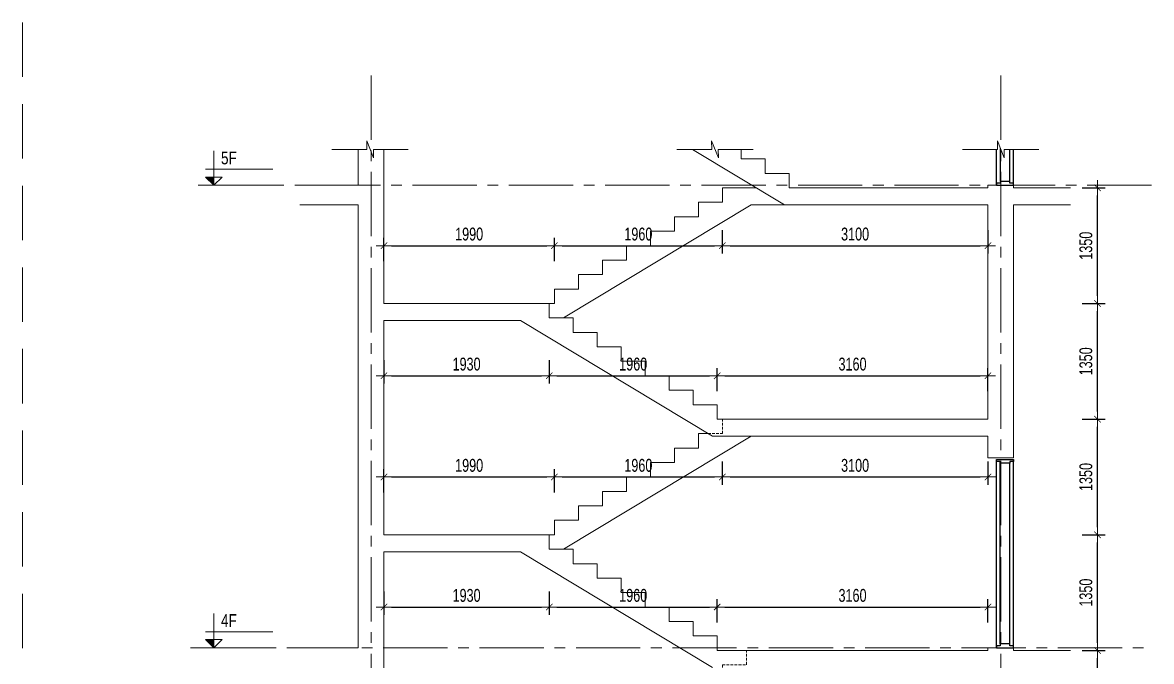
# Model space of a CAD drawing. Header units: millimetres. Extents: x -179076 to 152218, y -28646 to 38481.
# Drawn here: x 38586 to 51763, y -2504 to 4954 of the extents above; entities that cross this region are included whole.
import ezdxf

# ---------------------------------------------------------------- set-up
doc = ezdxf.new("R2010")
doc.units = ezdxf.units.MM
doc.linetypes.add('CENTER2', pattern=[1.125, 0.75, -0.125, 0.125, -0.125])
doc.linetypes.add('HIDDEN2', pattern=[4.7625, 3.175, -1.5875])
doc.layers.get('Defpoints').update_dxf_attribs({"color": 151, "lineweight": 9})
doc.layers.add('A-DOOR', color=4, linetype='Continuous')
doc.layers.add('DOOR', color=4, linetype='Continuous')
for name, color, linetype, lineweight in [('NDC_S_ANNO', 7, 'Continuous', 20), ('NDC_S_AXIS', 5, 'CENTER2', 13), ('NDC_S_CONTINUOUS', 3, 'Continuous', 20), ('NDC_S_DIM', 1, 'Continuous', 15), ('NDC_S_HIDDEN', 8, 'HIDDEN2', 13), ('NDC_S_SLAB', 2, 'Continuous', 20), ('NDC_S_SYMBOL', 1, 'Continuous', 15), ('NDC_S_TEXT SYMBOL', 7, 'Continuous', 20), ('NDC_S_VN TEXT', 7, 'Continuous', 20)]:
    doc.layers.add(name, color=color, linetype=linetype, lineweight=lineweight)
doc.styles.add('NDC_ANNO', font='', dxfattribs={"width": 0.8})
doc.styles.add('NDC_DIM', font='', dxfattribs={"width": 0.75})
doc.styles.get('NDC_ANNO').set_extended_font_data('Dotum')
doc.styles.get('NDC_DIM').set_extended_font_data('Dotum')
doc.dimstyles.new('NDC_dim_60', dxfattribs={"dimscale": 60, "dimtxt": 2.5, "dimasz": 1.5, "dimexe": 1.5, "dimexo": 2.5, "dimgap": 1, "dimtad": 1, "dimdec": 0, "dimzin": 0, "dimdsep": 46, "dimtxsty": 'NDC_DIM', "dimblk": 'DIMMARK', "dimcen": 0.09, "dimdle": 1.2, "dimclrd": 1, "dimclre": 1, "dimclrt": 3, "dimadec": 0, "dimazin": 0, "dimtfac": 1, "dimtdec": 0, "dimtix": 1, "dimtofl": 0, "dimtmove": 0, "dimatfit": 3, "dimfxl": 3, "dimfxlon": 1, "dimtolj": 1, "dimtzin": 0, "dimarcsym": 0})

# ---------------------------------------------------------------- blocks, each defined once
blk = doc.blocks.new('X-SECTION-2$0$X-SEC-DOO2')
at = {"layer": 'A-DOOR'}
for p, q in [((41976, 101972), (41976, 104172)), ((42021, 102017), (42021, 104127)), ((42131, 102017), (42131, 104127)), ((42176, 101972), (42176, 104172))]:
    blk.add_line(p, q, dxfattribs=at)
for points in [[(41976, 104172), (41976, 104147), (42021, 104147), (42021, 104127), (42131, 104127), (42131, 104147), (42176, 104147), (42176, 104172)], [(41976, 101972), (41976, 101997), (42021, 101997), (42021, 102017), (42131, 102017), (42131, 101997), (42176, 101997), (42176, 101972)]]:
    blk.add_lwpolyline(points, close=True, dxfattribs=at)
at = {"layer": 'Defpoints'}
blk.add_line((41976, 104192), (42176, 104192), dxfattribs=at)
blk = doc.blocks.new('kata_block_CT')
at = {"layer": 'NDC_S_ANNO'}
blk.add_hatch(color=3, dxfattribs=at).paths.add_polyline_path([(0, 1.6), (-1.61, 1.6), (0, 0)])
at = {"layer": 'NDC_S_ANNO', "ltscale": 50}
h = blk.add_hatch(dxfattribs=at)
h.set_pattern_fill('ANSI31', color=256, scale=1.406, style=0)
h.paths.add_polyline_path([(0, 1.6), (0, 0), (1.61, 1.6)])
for p, q in [((-1.59, 3.14), (11.47, 3.14)), ((11.56, 0), (-1.64, 0))]:
    blk.add_line(p, q, dxfattribs=at)
for points in [[(0, 6.69), (0, 0)], [(0, 0), (-1.61, 1.6), (0, 1.6)], [(0, 0), (1.61, 1.6), (0, 1.6)]]:
    blk.add_lwpolyline(points, dxfattribs=at)
at = {"layer": 'NDC_S_ANNO', "color": 8, "ltscale": 50}
blk.add_lwpolyline([(0, 0), (-1.61, 1.6), (0, 1.6)], dxfattribs=at)
at = {"layer": 'NDC_S_TEXT SYMBOL', "color": 3, "style": 'NDC_ANNO', "width": 0.8}
blk.add_attdef('CT', (1.41, 4.07), '', height=2.5, dxfattribs=at)
blk = doc.blocks.new('DIMMARK')
at = {"layer": 'NDC_S_DIM', "color": 1}
blk.add_line((-1.5, 0), (1, 0), dxfattribs=at)
at = {"layer": 'NDC_S_DIM', "color": 2, "const_width": 0.1}
blk.add_lwpolyline([(-0.42, -0.42), (0.42, 0.42)], dxfattribs=at)
blk = doc.blocks.new('*D761')
at = {"layer": 'Defpoints', "color": 0, "transparency": 16777216}
for p in [(44734, -1026), (42804, -1226), (44734, -1869)]:
    blk.add_point(p, dxfattribs=at)
at = {"layer": 'NDC_S_DIM', "color": 1, "lineweight": -2, "transparency": 16777216}
for p, q in [((42804, -1689), (42804, -1959)), ((44734, -1689), (44734, -1959)), ((42894, -1869), (44644, -1869))]:
    blk.add_line(p, q, dxfattribs=at)
at = {"layer": 'NDC_S_DIM', "color": 1, "lineweight": -2, "transparency": 16777216, "xscale": 90, "yscale": 90, "zscale": 90, "rotation": 180}
blk.add_blockref('DIMMARK', (42804, -1869), dxfattribs=at)
at = {"layer": 'NDC_S_DIM', "color": 1, "lineweight": -2, "transparency": 16777216, "xscale": 90, "yscale": 90, "zscale": 90}
blk.add_blockref('DIMMARK', (44734, -1869), dxfattribs=at)
at = {"layer": 'NDC_S_DIM', "color": 3, "transparency": 16777216, "insert": (43769, -1734), "char_height": 150, "attachment_point": 5, "style": 'NDC_DIM'}
blk.add_mtext('\\A1;1930', dxfattribs=at)
blk = doc.blocks.new('*D762')
at = {"layer": 'Defpoints', "color": 0, "transparency": 16777216}
for p in [(44734, -1026), (46694, -1869), (46694, -2376)]:
    blk.add_point(p, dxfattribs=at)
at = {"layer": 'NDC_S_DIM', "color": 1, "lineweight": -2, "transparency": 16777216}
for p, q in [((44734, -1689), (44734, -1959)), ((46694, -2049), (46694, -1779)), ((44824, -1869), (46604, -1869))]:
    blk.add_line(p, q, dxfattribs=at)
at = {"layer": 'NDC_S_DIM', "color": 1, "lineweight": -2, "transparency": 16777216, "xscale": 90, "yscale": 90, "zscale": 90, "rotation": 180}
blk.add_blockref('DIMMARK', (44734, -1869), dxfattribs=at)
at = {"layer": 'NDC_S_DIM', "color": 1, "lineweight": -2, "transparency": 16777216, "xscale": 90, "yscale": 90, "zscale": 90}
blk.add_blockref('DIMMARK', (46694, -1869), dxfattribs=at)
at = {"layer": 'NDC_S_DIM', "color": 3, "transparency": 16777216, "insert": (45714, -1734), "char_height": 150, "attachment_point": 5, "style": 'NDC_DIM'}
blk.add_mtext('\\A1;1960', dxfattribs=at)
blk = doc.blocks.new('*D763')
at = {"layer": 'Defpoints', "color": 0, "transparency": 16777216}
for p in [(49854, -1869), (46694, -2376), (49854, -2376)]:
    blk.add_point(p, dxfattribs=at)
at = {"layer": 'NDC_S_DIM', "color": 1, "lineweight": -2, "transparency": 16777216}
for p, q in [((46694, -2049), (46694, -1779)), ((49854, -2049), (49854, -1779)), ((46784, -1869), (49764, -1869))]:
    blk.add_line(p, q, dxfattribs=at)
at = {"layer": 'NDC_S_DIM', "color": 1, "lineweight": -2, "transparency": 16777216, "xscale": 90, "yscale": 90, "zscale": 90, "rotation": 180}
blk.add_blockref('DIMMARK', (46694, -1869), dxfattribs=at)
at = {"layer": 'NDC_S_DIM', "color": 1, "lineweight": -2, "transparency": 16777216, "xscale": 90, "yscale": 90, "zscale": 90}
blk.add_blockref('DIMMARK', (49854, -1869), dxfattribs=at)
at = {"layer": 'NDC_S_DIM', "color": 3, "transparency": 16777216, "insert": (48274, -1734), "char_height": 150, "attachment_point": 5, "style": 'NDC_DIM'}
blk.add_mtext('\\A1;3160', dxfattribs=at)
blk = doc.blocks.new('*D764')
at = {"layer": 'Defpoints', "color": 0, "transparency": 16777216}
for p in [(44794, -351), (42804, -1026), (44794, -1026)]:
    blk.add_point(p, dxfattribs=at)
at = {"layer": 'NDC_S_DIM', "color": 1, "lineweight": -2, "transparency": 16777216}
for p, q in [((42804, -531), (42804, -261)), ((44794, -531), (44794, -261)), ((42894, -351), (44704, -351))]:
    blk.add_line(p, q, dxfattribs=at)
at = {"layer": 'NDC_S_DIM', "color": 1, "lineweight": -2, "transparency": 16777216, "xscale": 90, "yscale": 90, "zscale": 90, "rotation": 180}
blk.add_blockref('DIMMARK', (42804, -351), dxfattribs=at)
at = {"layer": 'NDC_S_DIM', "color": 1, "lineweight": -2, "transparency": 16777216, "xscale": 90, "yscale": 90, "zscale": 90}
blk.add_blockref('DIMMARK', (44794, -351), dxfattribs=at)
at = {"layer": 'NDC_S_DIM', "color": 3, "transparency": 16777216, "insert": (43799, -216), "char_height": 150, "attachment_point": 5, "style": 'NDC_DIM'}
blk.add_mtext('\\A1;1990', dxfattribs=at)
blk = doc.blocks.new('*D765')
at = {"layer": 'Defpoints', "color": 0, "transparency": 16777216}
for p in [(46754, 156), (46754, -351), (44794, -1026)]:
    blk.add_point(p, dxfattribs=at)
at = {"layer": 'NDC_S_DIM', "color": 1, "lineweight": -2, "transparency": 16777216}
for p, q in [((44794, -531), (44794, -261)), ((46754, -171), (46754, -441)), ((44884, -351), (46664, -351))]:
    blk.add_line(p, q, dxfattribs=at)
at = {"layer": 'NDC_S_DIM', "color": 1, "lineweight": -2, "transparency": 16777216, "xscale": 90, "yscale": 90, "zscale": 90, "rotation": 180}
blk.add_blockref('DIMMARK', (44794, -351), dxfattribs=at)
at = {"layer": 'NDC_S_DIM', "color": 1, "lineweight": -2, "transparency": 16777216, "xscale": 90, "yscale": 90, "zscale": 90}
blk.add_blockref('DIMMARK', (46754, -351), dxfattribs=at)
at = {"layer": 'NDC_S_DIM', "color": 3, "transparency": 16777216, "insert": (45774, -216), "char_height": 150, "attachment_point": 5, "style": 'NDC_DIM'}
blk.add_mtext('\\A1;1960', dxfattribs=at)
blk = doc.blocks.new('*D766')
at = {"layer": 'Defpoints', "color": 0, "transparency": 16777216}
for p in [(46754, 156), (49854, 156), (49854, -351)]:
    blk.add_point(p, dxfattribs=at)
at = {"layer": 'NDC_S_DIM', "color": 1, "lineweight": -2, "transparency": 16777216}
for p, q in [((46754, -171), (46754, -441)), ((49854, -171), (49854, -441)), ((46844, -351), (49764, -351))]:
    blk.add_line(p, q, dxfattribs=at)
at = {"layer": 'NDC_S_DIM', "color": 1, "lineweight": -2, "transparency": 16777216, "xscale": 90, "yscale": 90, "zscale": 90, "rotation": 180}
blk.add_blockref('DIMMARK', (46754, -351), dxfattribs=at)
at = {"layer": 'NDC_S_DIM', "color": 1, "lineweight": -2, "transparency": 16777216, "xscale": 90, "yscale": 90, "zscale": 90}
blk.add_blockref('DIMMARK', (49854, -351), dxfattribs=at)
at = {"layer": 'NDC_S_DIM', "color": 3, "transparency": 16777216, "insert": (48304, -216), "char_height": 150, "attachment_point": 5, "style": 'NDC_DIM'}
blk.add_mtext('\\A1;3100', dxfattribs=at)
blk = doc.blocks.new('*D767')
at = {"layer": 'Defpoints', "color": 0, "transparency": 16777216}
for p in [(42804, 1674), (44734, 1674), (44734, 831)]:
    blk.add_point(p, dxfattribs=at)
at = {"layer": 'NDC_S_DIM', "color": 1, "lineweight": -2, "transparency": 16777216}
for p, q in [((42804, 1011), (42804, 741)), ((44734, 1011), (44734, 741)), ((42894, 831), (44644, 831))]:
    blk.add_line(p, q, dxfattribs=at)
at = {"layer": 'NDC_S_DIM', "color": 1, "lineweight": -2, "transparency": 16777216, "xscale": 90, "yscale": 90, "zscale": 90, "rotation": 180}
blk.add_blockref('DIMMARK', (42804, 831), dxfattribs=at)
at = {"layer": 'NDC_S_DIM', "color": 1, "lineweight": -2, "transparency": 16777216, "xscale": 90, "yscale": 90, "zscale": 90}
blk.add_blockref('DIMMARK', (44734, 831), dxfattribs=at)
at = {"layer": 'NDC_S_DIM', "color": 3, "transparency": 16777216, "insert": (43769, 966), "char_height": 150, "attachment_point": 5, "style": 'NDC_DIM'}
blk.add_mtext('\\A1;1930', dxfattribs=at)
blk = doc.blocks.new('*D768')
at = {"layer": 'Defpoints', "color": 0, "transparency": 16777216}
for p in [(44734, 1674), (46694, 831), (46694, 324)]:
    blk.add_point(p, dxfattribs=at)
at = {"layer": 'NDC_S_DIM', "color": 1, "lineweight": -2, "transparency": 16777216}
for p, q in [((44734, 1011), (44734, 741)), ((44824, 831), (46604, 831)), ((46694, 651), (46694, 921))]:
    blk.add_line(p, q, dxfattribs=at)
at = {"layer": 'NDC_S_DIM', "color": 1, "lineweight": -2, "transparency": 16777216, "xscale": 90, "yscale": 90, "zscale": 90, "rotation": 180}
blk.add_blockref('DIMMARK', (44734, 831), dxfattribs=at)
at = {"layer": 'NDC_S_DIM', "color": 1, "lineweight": -2, "transparency": 16777216, "xscale": 90, "yscale": 90, "zscale": 90}
blk.add_blockref('DIMMARK', (46694, 831), dxfattribs=at)
at = {"layer": 'NDC_S_DIM', "color": 3, "transparency": 16777216, "insert": (45714, 966), "char_height": 150, "attachment_point": 5, "style": 'NDC_DIM'}
blk.add_mtext('\\A1;1960', dxfattribs=at)
blk = doc.blocks.new('*D769')
at = {"layer": 'Defpoints', "color": 0, "transparency": 16777216}
for p in [(49854, 831), (46694, 324), (49854, 324)]:
    blk.add_point(p, dxfattribs=at)
at = {"layer": 'NDC_S_DIM', "color": 1, "lineweight": -2, "transparency": 16777216}
for p, q in [((46694, 651), (46694, 921)), ((46784, 831), (49764, 831)), ((49854, 651), (49854, 921))]:
    blk.add_line(p, q, dxfattribs=at)
at = {"layer": 'NDC_S_DIM', "color": 1, "lineweight": -2, "transparency": 16777216, "xscale": 90, "yscale": 90, "zscale": 90, "rotation": 180}
blk.add_blockref('DIMMARK', (46694, 831), dxfattribs=at)
at = {"layer": 'NDC_S_DIM', "color": 1, "lineweight": -2, "transparency": 16777216, "xscale": 90, "yscale": 90, "zscale": 90}
blk.add_blockref('DIMMARK', (49854, 831), dxfattribs=at)
at = {"layer": 'NDC_S_DIM', "color": 3, "transparency": 16777216, "insert": (48274, 966), "char_height": 150, "attachment_point": 5, "style": 'NDC_DIM'}
blk.add_mtext('\\A1;3160', dxfattribs=at)
blk = doc.blocks.new('*D770')
at = {"layer": 'Defpoints', "color": 0, "transparency": 16777216}
for p in [(44794, 2349), (42804, 1674), (44794, 1708)]:
    blk.add_point(p, dxfattribs=at)
at = {"layer": 'NDC_S_DIM', "color": 1, "lineweight": -2, "transparency": 16777216}
for p, q in [((42804, 2169), (42804, 2439)), ((44794, 2169), (44794, 2439)), ((42894, 2349), (44704, 2349))]:
    blk.add_line(p, q, dxfattribs=at)
at = {"layer": 'NDC_S_DIM', "color": 1, "lineweight": -2, "transparency": 16777216, "xscale": 90, "yscale": 90, "zscale": 90, "rotation": 180}
blk.add_blockref('DIMMARK', (42804, 2349), dxfattribs=at)
at = {"layer": 'NDC_S_DIM', "color": 1, "lineweight": -2, "transparency": 16777216, "xscale": 90, "yscale": 90, "zscale": 90}
blk.add_blockref('DIMMARK', (44794, 2349), dxfattribs=at)
at = {"layer": 'NDC_S_DIM', "color": 3, "transparency": 16777216, "insert": (43799, 2484), "char_height": 150, "attachment_point": 5, "style": 'NDC_DIM'}
blk.add_mtext('\\A1;1990', dxfattribs=at)
blk = doc.blocks.new('*D771')
at = {"layer": 'Defpoints', "color": 0, "transparency": 16777216}
for p in [(46754, 3024), (46754, 2349), (44794, 1708)]:
    blk.add_point(p, dxfattribs=at)
at = {"layer": 'NDC_S_DIM', "color": 1, "lineweight": -2, "transparency": 16777216}
for p, q in [((46754, 2529), (46754, 2259)), ((44794, 2169), (44794, 2439)), ((44884, 2349), (46664, 2349))]:
    blk.add_line(p, q, dxfattribs=at)
at = {"layer": 'NDC_S_DIM', "color": 1, "lineweight": -2, "transparency": 16777216, "xscale": 90, "yscale": 90, "zscale": 90, "rotation": 180}
blk.add_blockref('DIMMARK', (44794, 2349), dxfattribs=at)
at = {"layer": 'NDC_S_DIM', "color": 1, "lineweight": -2, "transparency": 16777216, "xscale": 90, "yscale": 90, "zscale": 90}
blk.add_blockref('DIMMARK', (46754, 2349), dxfattribs=at)
at = {"layer": 'NDC_S_DIM', "color": 3, "transparency": 16777216, "insert": (45774, 2484), "char_height": 150, "attachment_point": 5, "style": 'NDC_DIM'}
blk.add_mtext('\\A1;1960', dxfattribs=at)
blk = doc.blocks.new('*D772')
at = {"layer": 'Defpoints', "color": 0, "transparency": 16777216}
for p in [(46754, 3024), (49854, 2824), (49854, 2349)]:
    blk.add_point(p, dxfattribs=at)
at = {"layer": 'NDC_S_DIM', "color": 1, "lineweight": -2, "transparency": 16777216}
for p, q in [((46754, 2529), (46754, 2259)), ((49854, 2529), (49854, 2259)), ((46844, 2349), (49764, 2349))]:
    blk.add_line(p, q, dxfattribs=at)
at = {"layer": 'NDC_S_DIM', "color": 1, "lineweight": -2, "transparency": 16777216, "xscale": 90, "yscale": 90, "zscale": 90, "rotation": 180}
blk.add_blockref('DIMMARK', (46754, 2349), dxfattribs=at)
at = {"layer": 'NDC_S_DIM', "color": 1, "lineweight": -2, "transparency": 16777216, "xscale": 90, "yscale": 90, "zscale": 90}
blk.add_blockref('DIMMARK', (49854, 2349), dxfattribs=at)
at = {"layer": 'NDC_S_DIM', "color": 3, "transparency": 16777216, "insert": (48304, 2484), "char_height": 150, "attachment_point": 5, "style": 'NDC_DIM'}
blk.add_mtext('\\A1;3100', dxfattribs=at)
blk = doc.blocks.new('*D1229')
at = {"layer": 'Defpoints', "color": 0, "transparency": 16777216}
for p in [(46694, -2376), (51134, -2376), (44794, -3876)]:
    blk.add_point(p, dxfattribs=at)
at = {"layer": 'NDC_S_DIM', "color": 1, "lineweight": -2, "transparency": 16777216}
for p, q in [((50954, -2376), (51224, -2376)), ((51134, -3786), (51134, -2466)), ((50954, -3876), (51224, -3876))]:
    blk.add_line(p, q, dxfattribs=at)
at = {"layer": 'NDC_S_DIM', "color": 1, "lineweight": -2, "transparency": 16777216, "xscale": 90, "yscale": 90, "zscale": 90}
for p, rotation in [((51134, -2376), 90), ((51134, -3876), 270)]:
    blk.add_blockref('DIMMARK', p, dxfattribs=dict(at, rotation=rotation))
at = {"layer": 'NDC_S_DIM', "color": 3, "transparency": 16777216, "insert": (50998, -3126), "char_height": 150, "attachment_point": 5, "rotation": 90, "style": 'NDC_DIM'}
blk.add_mtext('\\A1;1500', dxfattribs=at)
blk = doc.blocks.new('*D1230')
at = {"layer": 'Defpoints', "color": 0, "transparency": 16777216}
for p in [(44794, -1026), (51134, -1026), (46694, -2376)]:
    blk.add_point(p, dxfattribs=at)
at = {"layer": 'NDC_S_DIM', "color": 1, "lineweight": -2, "transparency": 16777216}
for p, q in [((50954, -1026), (51224, -1026)), ((51134, -2286), (51134, -1116)), ((50954, -2376), (51224, -2376))]:
    blk.add_line(p, q, dxfattribs=at)
at = {"layer": 'NDC_S_DIM', "color": 1, "lineweight": -2, "transparency": 16777216, "xscale": 90, "yscale": 90, "zscale": 90}
for p, rotation in [((51134, -1026), 90), ((51134, -2376), 270)]:
    blk.add_blockref('DIMMARK', p, dxfattribs=dict(at, rotation=rotation))
at = {"layer": 'NDC_S_DIM', "color": 3, "transparency": 16777216, "insert": (50998, -1701), "char_height": 150, "attachment_point": 5, "rotation": 90, "style": 'NDC_DIM'}
blk.add_mtext('\\A1;1350', dxfattribs=at)
blk = doc.blocks.new('*D1231')
at = {"layer": 'Defpoints', "color": 0, "transparency": 16777216}
for p in [(46694, 324), (51134, 324), (44794, -1026)]:
    blk.add_point(p, dxfattribs=at)
at = {"layer": 'NDC_S_DIM', "color": 1, "lineweight": -2, "transparency": 16777216}
for p, q in [((50954, 324), (51224, 324)), ((51134, -936), (51134, 234)), ((50954, -1026), (51224, -1026))]:
    blk.add_line(p, q, dxfattribs=at)
at = {"layer": 'NDC_S_DIM', "color": 1, "lineweight": -2, "transparency": 16777216, "xscale": 90, "yscale": 90, "zscale": 90}
for p, rotation in [((51134, 324), 90), ((51134, -1026), 270)]:
    blk.add_blockref('DIMMARK', p, dxfattribs=dict(at, rotation=rotation))
at = {"layer": 'NDC_S_DIM', "color": 3, "transparency": 16777216, "insert": (50998, -351), "char_height": 150, "attachment_point": 5, "rotation": 90, "style": 'NDC_DIM'}
blk.add_mtext('\\A1;1350', dxfattribs=at)
blk = doc.blocks.new('*D1232')
at = {"layer": 'Defpoints', "color": 0, "transparency": 16777216}
for p in [(44794, 1674), (51134, 1674), (46694, 324)]:
    blk.add_point(p, dxfattribs=at)
at = {"layer": 'NDC_S_DIM', "color": 1, "lineweight": -2, "transparency": 16777216}
for p, q in [((50954, 1674), (51224, 1674)), ((51134, 414), (51134, 1584)), ((50954, 324), (51224, 324))]:
    blk.add_line(p, q, dxfattribs=at)
at = {"layer": 'NDC_S_DIM', "color": 1, "lineweight": -2, "transparency": 16777216, "xscale": 90, "yscale": 90, "zscale": 90}
for p, rotation in [((51134, 1674), 90), ((51134, 324), 270)]:
    blk.add_blockref('DIMMARK', p, dxfattribs=dict(at, rotation=rotation))
at = {"layer": 'NDC_S_DIM', "color": 3, "transparency": 16777216, "insert": (50998, 999), "char_height": 150, "attachment_point": 5, "rotation": 90, "style": 'NDC_DIM'}
blk.add_mtext('\\A1;1350', dxfattribs=at)
blk = doc.blocks.new('*D1233')
at = {"layer": 'Defpoints', "color": 0, "transparency": 16777216}
for p in [(46754, 3024), (51134, 3024), (44794, 1674)]:
    blk.add_point(p, dxfattribs=at)
at = {"layer": 'NDC_S_DIM', "color": 1, "lineweight": -2, "transparency": 16777216}
for p, q in [((50954, 3024), (51224, 3024)), ((51134, 1764), (51134, 2934)), ((50954, 1674), (51224, 1674))]:
    blk.add_line(p, q, dxfattribs=at)
at = {"layer": 'NDC_S_DIM', "color": 1, "lineweight": -2, "transparency": 16777216, "xscale": 90, "yscale": 90, "zscale": 90}
for p, rotation in [((51134, 3024), 90), ((51134, 1674), 270)]:
    blk.add_blockref('DIMMARK', p, dxfattribs=dict(at, rotation=rotation))
at = {"layer": 'NDC_S_DIM', "color": 3, "transparency": 16777216, "insert": (50998, 2349), "char_height": 150, "attachment_point": 5, "rotation": 90, "style": 'NDC_DIM'}
blk.add_mtext('\\A1;1350', dxfattribs=at)

msp = doc.modelspace()

# ---------------------------------------------------------------- linework, layer by layer
at = {"layer": 'A-DOOR'}
for p, q in [((49954.4, 3054.3), (49954.4, 3472.7)), ((49999.4, 3099.3), (49999.4, 3485.2)), ((50109.4, 3099.3), (50109.4, 3472.7)), ((50154.4, 3054.3), (50154.4, 3472.7))]:
    msp.add_line(p, q, dxfattribs=at)
msp.add_lwpolyline([(50154.4, 3054.3), (50154.4, 3079.3), (50109.4, 3079.3), (50109.4, 3099.3), (49999.4, 3099.3), (49999.4, 3079.3), (49954.4, 3079.3), (49954.4, 3054.3)], close=True, dxfattribs=at)
at = {"layer": 'NDC_S_AXIS', "ltscale": 1000}
for p, q in [((42654.4, 4336.5), (42654.4, -26530.1)), ((50004.4, 4336.5), (50004.4, -26530.1))]:
    msp.add_line(p, q, dxfattribs=at)
for points in [[(51762.7, 3054.3), (40546.5, 3054.3)], [(40546.5, -2345.7), (51762.7, -2345.7)]]:
    msp.add_lwpolyline(points, dxfattribs=at)
at = {"layer": 'NDC_S_CONTINUOUS'}
for p, q in [((47090, 2824.3), (44901.9, 1505.5)), ((47478.7, 2824.3), (47090, 2824.3)), ((47090, 124.3), (44901.9, -1194.5))]:
    msp.add_line(p, q, dxfattribs=at)
for points in [[(47147.8, 3024.3), (46754.4, 3024.3), (46754.4, 2855.5), (46474.4, 2855.5), (46474.4, 2686.8), (46194.4, 2686.8), (46194.4, 2518), (45914.4, 2518), (45914.4, 2349.3), (45634.4, 2349.3), (45634.4, 2180.5), (45354.4, 2180.5), (45354.4, 2011.8), (45074.4, 2011.8), (45074.4, 1843), (44794.4, 1843), (44794.4, 1674.3), (44734.4, 1674.3)], [(46587, 155.5), (46474.4, 155.5), (46474.4, -13.2), (46194.4, -13.2), (46194.4, -182), (45914.4, -182), (45914.4, -350.7), (45634.4, -350.7), (45634.4, -519.5), (45354.4, -519.5), (45354.4, -688.2), (45074.4, -688.2), (45074.4, -857), (44794.4, -857), (44794.4, -1025.7), (44734.4, -1025.7)]]:
    msp.add_lwpolyline(points, dxfattribs=at)
at = {"layer": 'NDC_S_HIDDEN', "ltscale": 200}
msp.add_line((38586.5, 4953.6), (38586.5, -28646.4), dxfattribs=at)
at = {"layer": 'NDC_S_HIDDEN', "ltscale": 10}
for points in [[(46587, 155.5), (46754.4, 155.5), (46754.4, 324.3)], [(46754.4, -2575.7), (46754.4, -2542.4), (47034.4, -2542.4), (47034.4, -2375.7)]]:
    msp.add_lwpolyline(points, dxfattribs=at)
at = {"layer": 'NDC_S_SLAB'}
for p, q in [((42504.4, 3472.7), (42504.4, 3054.3)), ((42804.4, 3472.7), (42804.4, 1674.3)), ((46405.9, 3472.7), (47478.7, 2824.3)), ((49854.4, 3054.3), (49854.4, 3024.3)), ((41822.2, 2824.3), (42504.4, 2824.3)), ((42504.4, 2824.3), (42504.4, -2345.7)), ((47478.7, 2824.3), (49854.4, 2824.3)), ((49854.4, 2824.3), (49854.4, 324.3)), ((50154.4, 2824.3), (50816.4, 2824.3)), ((42804.4, 1674.3), (44734.4, 1674.3)), ((44734.4, 1674.3), (44734.4, 1505.5)), ((42804.4, 1474.3), (42804.4, -1025.7)), ((44398.8, 1474.3), (42804.4, 1474.3)), ((46638.8, 124.3), (44398.8, 1474.3)), ((44734.4, 1505.5), (45014.4, 1505.5)), ((45014.4, 1505.5), (45014.4, 1336.8)), ((45014.4, 1336.8), (45294.4, 1336.8)), ((45294.4, 1336.8), (45294.4, 1168)), ((45294.4, 1168), (45574.4, 1168)), ((45574.4, 1168), (45574.4, 999.3)), ((45574.4, 999.3), (45854.4, 999.3)), ((45854.4, 999.3), (45854.4, 830.5)), ((45854.4, 830.5), (46134.4, 830.5)), ((46134.4, 830.5), (46134.4, 661.8)), ((46134.4, 661.8), (46414.4, 661.8)), ((46414.4, 661.8), (46414.4, 493)), ((46414.4, 493), (46694.4, 493)), ((46694.4, 493), (46694.4, 324.3)), ((46694.4, 324.3), (49854.4, 324.3)), ((49854.4, 124.3), (46638.8, 124.3)), ((42804.4, -1225.7), (42804.4, -3875.7)), ((44398.8, -1225.7), (42804.4, -1225.7)), ((46638.8, -2575.7), (44398.8, -1225.7))]:
    msp.add_line(p, q, dxfattribs=at)
for points in [[(49854.4, 3024.3), (47534.4, 3024.3), (47534.4, 3193.5), (47254.4, 3193.5), (47254.4, 3362.8), (46974.4, 3362.8), (46974.4, 3472.7)], [(41822.2, 3054.3), (42504.4, 3054.3)], [(50154.4, 3024.3), (50154.4, 3054.3), (49854.4, 3054.3)], [(50816.4, 3024.3), (50154.4, 3024.3)], [(49854.4, 124.3), (49854.4, -125.7), (50154.4, -125.7), (50154.4, 2824.3)], [(42804.4, -1025.7), (44734.4, -1025.7), (44734.4, -1194.5), (45014.4, -1194.5), (45014.4, -1363.2), (45294.4, -1363.2), (45294.4, -1532), (45574.4, -1532), (45574.4, -1700.7), (45854.4, -1700.7), (45854.4, -1869.5), (46134.4, -1869.5), (46134.4, -2038.2), (46414.4, -2038.2), (46414.4, -2207), (46694.4, -2207), (46694.4, -2375.7), (49854.4, -2375.7)], [(41822.2, -2345.7), (42504.4, -2345.7)], [(50154.4, -2375.7), (50154.4, -2345.7), (49854.4, -2345.7), (49854.4, -2375.7)], [(50154.4, -2375.7), (50816.4, -2375.7)]]:
    msp.add_lwpolyline(points, dxfattribs=at)
at = {"layer": 'NDC_S_SYMBOL'}
for points in [[(42197, 3472.7), (42606.7, 3472.7), (42604.5, 3572.7), (42684.5, 3372.7), (42682.3, 3472.7), (43088.6, 3472.7)], [(46221.7, 3472.7), (46631.3, 3472.7), (46629.2, 3572.7), (46709.2, 3372.7), (46707, 3472.7), (47113.3, 3472.7)], [(49557, 3472.7), (49966.6, 3472.7), (49964.4, 3572.7), (50044.4, 3372.7), (50042.2, 3472.7), (50448.5, 3472.7)]]:
    msp.add_lwpolyline(points, dxfattribs=at)

# ---------------------------------------------------------------- block references
at = {"layer": 'DOOR', "xscale": -1}
msp.add_blockref('X-SECTION-2$0$X-SEC-DOO2', (92130, -104317.6), dxfattribs=at)
at = {"layer": 'NDC_S_VN TEXT', "xscale": 60, "yscale": 60, "zscale": 60}
for p, values in [((40818.1, 3054.3), {'CT': '5F'}), ((40818.1, -2345.7), {'CT': '4F'})]:
    msp.add_blockref('kata_block_CT', p, dxfattribs=at).add_auto_attribs(values)

# ---------------------------------------------------------------- dimensions: what is measured, and where the dimension line sits
at = {"layer": 'NDC_S_DIM'}
for base, p1, p2, picture, middle in [((51133.6, 3024.3), (44794.4, 1674.3), (46754.4, 3024.3), '*D1233', (50998.5, 2349.3)), ((51133.6, 1674.3), (46694.4, 324.3), (44794.4, 1674.3), '*D1232', (50998.5, 999.3)), ((51133.6, 324.3), (44794.4, -1025.7), (46694.4, 324.3), '*D1231', (50998.5, -350.7)), ((51133.6, -1025.7), (46694.4, -2375.7), (44794.4, -1025.7), '*D1230', (50998.5, -1700.7)), ((51133.6, -2375.7), (44794.4, -3875.7), (46694.4, -2375.7), '*D1229', (50998.5, -3125.7))]:
    dim = msp.add_linear_dim(base=base, p1=p1, p2=p2, angle=90, dimstyle='NDC_dim_60', override={"dimtmove": 1}, dxfattribs=at)
    dim.commit()
    dim.dimension.update_dxf_attribs({"geometry": picture, "text_midpoint": middle})
for base, p1, p2, picture, middle in [((46754.4, 2349.3), (44794.4, 1708.2), (46754.4, 3024.3), '*D771', (45774.4, 2484.4)), ((49854.4, 2349.3), (46754.4, 3024.3), (49854.4, 2824.3), '*D772', (48304.4, 2484.4)), ((46694.4, 830.5), (44734.4, 1674.3), (46694.4, 324.3), '*D768', (45714.4, 965.7)), ((49854.4, 830.5), (46694.4, 324.3), (49854.4, 324.3), '*D769', (48274.4, 965.7)), ((46754.4, -350.7), (44794.4, -1025.7), (46754.4, 155.5), '*D765', (45774.4, -215.6)), ((49854.4, -350.7), (46754.4, 155.5), (49854.4, 155.5), '*D766', (48304.4, -215.6)), ((46694.4, -1869.5), (44734.4, -1025.7), (46694.4, -2375.7), '*D762', (45714.4, -1734.3)), ((49854.4, -1869.5), (46694.4, -2375.7), (49854.4, -2375.7), '*D763', (48274.4, -1734.3))]:
    dim = msp.add_linear_dim(base=base, p1=p1, p2=p2, dimstyle='NDC_dim_60', override={"dimtmove": 1}, dxfattribs=at)
    dim.commit()
    dim.dimension.update_dxf_attribs({"geometry": picture, "text_midpoint": middle})
for base, p1, p2, picture, middle in [((44794.4, 2349.3), (42804.4, 1674.3), (44794.4, 1708.2), '*D770', (43799.4, 2484.4)), ((44734.4, 830.5), (42804.4, 1674.3), (44734.4, 1674.3), '*D767', (43769.4, 965.7)), ((44794.4, -350.7), (42804.4, -1025.7), (44794.4, -1025.7), '*D764', (43799.4, -215.6)), ((44734.4, -1869.5), (42804.4, -1225.7), (44734.4, -1025.7), '*D761', (43769.4, -1734.3))]:
    dim = msp.add_linear_dim(base=base, p1=p1, p2=p2, dimstyle='NDC_dim_60', dxfattribs=at)
    dim.commit()
    dim.dimension.update_dxf_attribs({"geometry": picture, "text_midpoint": middle})

doc.saveas('drawing.dxf')
